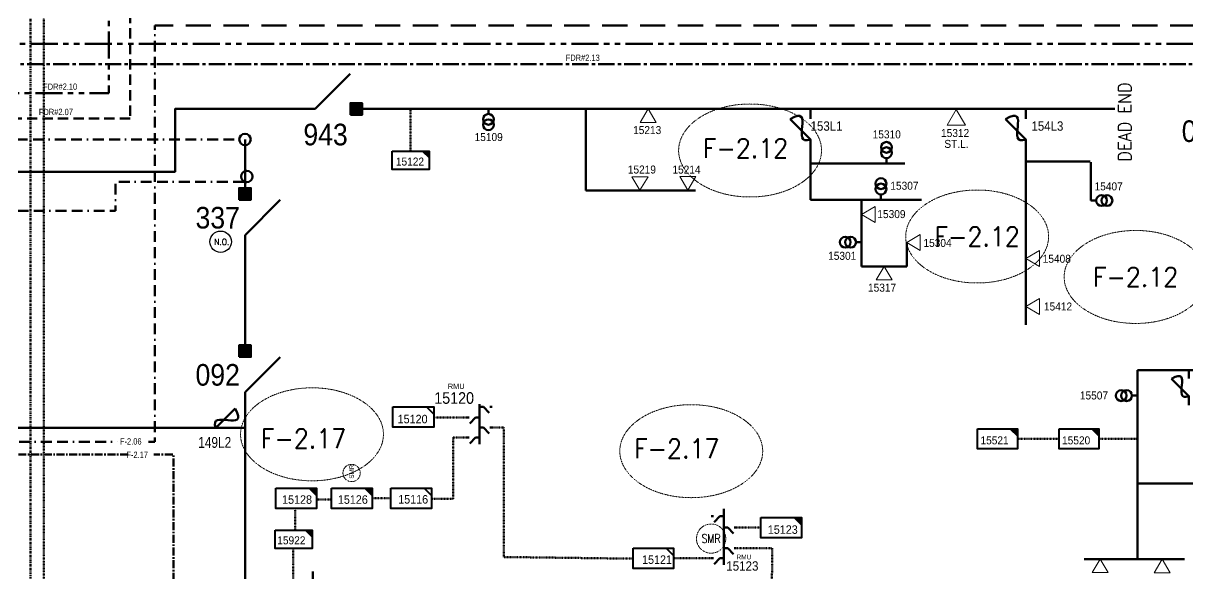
# Model space of a CAD drawing. Header units: metres. Extents: x 65984 to 144644, y -19036 to 23726.
# Drawn here: x 116979 to 117517, y 21253 to 21508 of the extents above; entities that cross this region are included whole.
import ezdxf
from ezdxf.enums import TextEntityAlignment as Align

# ---------------------------------------------------------------- set-up
doc = ezdxf.new("R2010")
doc.units = ezdxf.units.M
doc.header["$MEASUREMENT"] = 0
for name, pattern in [('( Border )', [1.75, 0.5, -0.25, 0.5, -0.25, 0, -0.25]), ('( Center )', [2, 1.25, -0.25, 0.25, -0.25]), ('( Phantom )', [2.5, 1.25, -0.25, 0.25, -0.25, 0.25, -0.25]), ('DGN Style 3', [0.013877, 0, -0.013877]), ('DGN Style 7', [2, 0.9, -0.4, 0.3, -0.4]), ('HIDDEN2', [2381.25, 1587.5, -793.75])]:
    doc.linetypes.add(name, pattern=pattern)
doc.layers.get('0').update_dxf_attribs({"color": 95, "lineweight": 40})
for name, color, linetype, lineweight in [('ABS', 7, 'Continuous', 40), ('ABS NUMBER', 112, 'Continuous', 30), ('d_eos', 111, 'Continuous', 40), ('d_eos no', 121, 'Continuous', 40), ('d_fco', 5, 'Continuous', 40), ('d_fco text', 95, 'Continuous', 40), ('d_oh branch', 94, 'Continuous', 40), ('d_switch', 95, 'Continuous', 40), ('d_tf', 1, 'Continuous', 40), ('d_tf no', 6, 'Continuous', 40), ('d_tf_200', 1, 'Continuous', 40), ('d_ug cable', 95, 'Continuous', 40), ('d_ug main line', 95, 'Continuous', 40), ('d_unit sub', 7, 'Continuous', 40), ('FDR  1  16', 234, 'Continuous', 40), ('fedr no', 95, 'Continuous', 40), ('Level 37', 7, 'Continuous', 0), ('O H MAIN FEEDER', 4, 'Continuous', 100), ('SW N O', 114, 'Continuous', 30)]:
    doc.layers.add(name, color=color, linetype=linetype, lineweight=lineweight)
doc.styles.add('NASKHF', font='naskhf.shx', dxfattribs={"height": 8})
doc.styles.add('Style-Arial', font='arial.ttf')
doc.styles.add('Style-msdefault', font='msdefault.shx')
doc.styles.add('Style-STANDARD', font='STANDARD.shx')

# ---------------------------------------------------------------- blocks, each defined once
blk = doc.blocks.new('TFU_8')
at = {"layer": 'd_tf_200', "color": 9, "linetype": 'Continuous', "lineweight": 53}
blk.add_line((0, 10), (0, 0), dxfattribs=at)
at = {"layer": 'd_tf_200', "color": 9, "linetype": 'Continuous', "lineweight": 53, "extrusion": (0, 0, -1)}
for centre in [(0, 30), (0, 20)]:
    blk.add_circle(centre, 10, dxfattribs=at)
blk = doc.blocks.new('TF_8')
at = {"color": 0, "linetype": 'ByBlock', "lineweight": -2}
blk.add_line((6.3, 4.95), (9.9, 1.35), dxfattribs=at)
blk.add_3dface([(-10.1, 4.95), (9.9, 4.95), (9.9, -5.05), (-10.1, -5.05)], dxfattribs=at)
blk = doc.blocks.new('exist.us-1000kva')
at = {"color": 0, "linetype": 'ByBlock', "lineweight": -2, "flags": 128}
blk.add_lwpolyline([(40, 12.9), (32.8, 20), (40, 20)], close=True, dxfattribs=at)
at = {"color": 0, "linetype": 'ByBlock', "lineweight": -2, "extrusion": (0, 0, -1)}
blk.add_solid([(-40, 12.9), (-32.8, 20), (-40, 20)], dxfattribs=at)
at = {"color": 0, "linetype": 'ByBlock', "lineweight": -2, "xscale": 2, "yscale": 2}
blk.add_blockref('TF_8', (20.2, 10.1), dxfattribs=at)
blk = doc.blocks.new('ABS2_1_1')
at = {"color": 0, "linetype": 'ByBlock', "lineweight": -2, "ltscale": 500}
for q in [(-29900, 43500), (0, 0)]:
    blk.add_line((0, 13600), q, dxfattribs=at)
at = {"color": 0, "linetype": 'ByBlock', "lineweight": -2, "ltscale": 500, "flags": 128}
for points in [[(5000, 43600), (-5000, 43600), (-5000, 53600), (5000, 53600)], [(3791, 49653), (3791, 49653), (3791, 49653)]]:
    blk.add_lwpolyline(points, close=True, dxfattribs=at)
at = {"color": 0, "linetype": 'ByBlock', "lineweight": -2, "ltscale": 500}
for points in [[(5000, 43600), (-5000, 43600), (5000, 53600), (-5000, 53600)], [(3791, 49653), (3791, 49653), (3791, 49653)]]:
    blk.add_solid(points, dxfattribs=at)
blk = doc.blocks.new('TFU_9')
at = {"layer": 'd_tf_200', "color": 1, "linetype": 'Continuous', "lineweight": 53}
blk.add_line((0, 10), (0, 0), dxfattribs=at)
for centre in [(0, 30), (0, 20)]:
    blk.add_circle(centre, 10, dxfattribs=at)
blk = doc.blocks.new('*U746')
at = {"layer": 'd_fco', "color": 1, "linetype": 'Continuous', "lineweight": 100}
blk.add_line((-4.6, 4.21), (-10.13, 4.21), dxfattribs=at)
at = {"layer": 'd_fco', "color": 1, "linetype": 'Continuous', "lineweight": 100, "flags": 128}
blk.add_lwpolyline([(13.02, 4.21), (7.07, 4.21), (-4.4, -7.26)], dxfattribs=at)
at = {"layer": 'd_fco', "color": 1, "linetype": 'Continuous', "lineweight": 100}
blk.add_open_spline([(-4.4, -7.26), (-13, 7.69), (11.58, -7.67), (7.07, 4.21)], degree=3, dxfattribs=at)
blk = doc.blocks.new('*U892')
at = {"layer": 'SW N O', "color": 3}
blk.add_circle((0, 0), 16.8, dxfattribs=at)
at = {"layer": 'SW N O', "color": 3, "style": 'Style-STANDARD'}
blk.add_text('N.O.', height=9.6, dxfattribs=at).set_placement((1.7, -0.2), align=Align.MIDDLE_CENTER)
blk = doc.blocks.new('FUSE01')
at = {"color": 0, "linetype": 'ByBlock', "lineweight": -2}
blk.add_line((0, -17.15), (0, -22.55), dxfattribs=at)
at = {"color": 0, "linetype": 'ByBlock', "lineweight": -2, "flags": 128}
blk.add_lwpolyline([(0, 0.05), (0, -5.75), (-11.2, -16.95)], dxfattribs=at)
at = {"color": 0, "linetype": 'ByBlock', "lineweight": -2}
blk.add_open_spline([(-11.2, -16.95), (3.4, -25.35), (-11.6, -1.35), (0, -5.75)], degree=3, dxfattribs=at)
blk = doc.blocks.new('TRA1_214')
at = {"layer": 'd_tf', "color": 9, "linetype": 'Continuous', "lineweight": 0, "ltscale": 0.000310284, "extrusion": (0, 0, -1), "flags": 128}
blk.add_lwpolyline([(-10, -17), (0, 0), (10, -17)], close=True, dxfattribs=at)
blk = doc.blocks.new('TRA1_213')
at = {"layer": 'd_tf', "color": 9, "linetype": 'Continuous', "lineweight": 0, "ltscale": 0.000310284, "xscale": 1.000046566207834, "yscale": 1.000046566207834, "zscale": 1.000046566207834, "rotation": 180}
blk.add_blockref('TRA1_214', (0, 0), dxfattribs=at)
blk = doc.blocks.new('TRA1_216')
at = {"layer": 'd_tf', "color": 9, "linetype": 'Continuous', "lineweight": 0, "ltscale": 0.00031041, "flags": 128}
blk.add_lwpolyline([(10, -17), (0, 0), (-10, -17)], close=True, dxfattribs=at)
blk = doc.blocks.new('TRA1_215')
at = {"layer": 'd_tf', "color": 9, "linetype": 'Continuous', "lineweight": 0, "ltscale": 0.00031041, "xscale": 1.000046566207833, "yscale": 1.000046566207833, "zscale": 1.000046566207833, "rotation": 180}
blk.add_blockref('TRA1_216', (0, 0), dxfattribs=at)
blk = doc.blocks.new('TRA1_224')
at = {"layer": 'd_tf', "color": 9, "linetype": 'Continuous', "lineweight": 0, "ltscale": 0.00031041, "extrusion": (0, 0, -1), "flags": 128}
blk.add_lwpolyline([(-10.1, -17), (-0.1, 0), (9.9, -17)], close=True, dxfattribs=at)
blk = doc.blocks.new('TRA1_223')
at = {"layer": 'd_tf', "color": 9, "linetype": 'Continuous', "lineweight": 0, "ltscale": 0.00031041, "xscale": 1.000046566207833, "yscale": 1.000046566207833, "zscale": 1.000046566207833, "rotation": 180}
blk.add_blockref('TRA1_224', (0, 0), dxfattribs=at)
blk = doc.blocks.new('TRA1_218')
at = {"layer": 'd_tf', "color": 1, "linetype": 'Continuous', "lineweight": 0, "ltscale": 0.00031041, "flags": 128}
blk.add_lwpolyline([(10, -17), (0, 0), (-10, -17)], close=True, dxfattribs=at)
blk = doc.blocks.new('TRA1_217')
at = {"layer": 'd_tf', "color": 1, "linetype": 'Continuous', "lineweight": 0, "ltscale": 0.00031041, "xscale": 1.000046566207833, "yscale": 1.000046566207833, "zscale": 1.000046566207833, "rotation": 180}
blk.add_blockref('TRA1_218', (0, 0), dxfattribs=at)

msp = doc.modelspace()

# ---------------------------------------------------------------- linework, layer by layer
at = {"layer": 'd_eos', "color": 2, "linetype": 'Continuous', "lineweight": 211, "ltscale": 0.396647}
for p, q in [((117189.86, 21331.82), (117189.86, 21313.35)), ((117189.86, 21330.62), (117191.69, 21330.62)), ((117191.69, 21330.61), (117194.36, 21327.86)), ((117194.61, 21330.62), (117195.72, 21330.62)), ((117185.1, 21325.68), (117183.99, 21325.68)), ((117188.03, 21325.68), (117185.36, 21322.93)), ((117189.86, 21325.68), (117188.03, 21325.68)), ((117189.86, 21321.07), (117191.69, 21321.07)), ((117191.69, 21321.07), (117194.36, 21318.32)), ((117194.61, 21321.07), (117195.72, 21321.07)), ((117185.11, 21316.46), (117183.99, 21316.46)), ((117188.03, 21316.45), (117185.36, 21313.7)), ((117189.86, 21316.46), (117188.03, 21316.46))]:
    msp.add_line(p, q, dxfattribs=at)
at = {"layer": 'd_eos', "color": 7, "linetype": 'Continuous', "lineweight": 211, "ltscale": 0.396647}
for p, q in [((117302.8, 21283.41), (117302.8, 21257.51)), ((117298.05, 21280.13), (117296.94, 21280.13)), ((117300.97, 21280.13), (117298.3, 21277.37)), ((117302.8, 21280.13), (117300.97, 21280.13)), ((117302.8, 21274.77), (117304.63, 21274.77)), ((117304.63, 21274.77), (117307.3, 21272.02)), ((117307.55, 21274.77), (117308.66, 21274.77)), ((117302.8, 21265.23), (117304.63, 21265.23)), ((117304.63, 21265.23), (117307.3, 21262.47)), ((117307.55, 21265.23), (117308.66, 21265.23)), ((117298.05, 21260.61), (117296.94, 21260.61)), ((117300.97, 21260.61), (117298.3, 21257.86)), ((117302.8, 21260.61), (117300.97, 21260.61))]:
    msp.add_line(p, q, dxfattribs=at)
at = {"layer": 'd_eos', "color": 7, "linetype": 'Continuous', "lineweight": 211, "ltscale": 0.444415}
msp.add_line((117112.77, 21223.48), (117112.77, 21254.51), dxfattribs=at)
at = {"layer": 'd_oh branch', "color": 9, "linetype": 'Continuous', "lineweight": 100}
for p, q in [((117238.99, 21430.75), (117238.99, 21468.39)), ((117442.37, 21368.5), (117442.37, 21454.34)), ((117342.81, 21426.43), (117342.81, 21452.5)), ((117386.45, 21443.16), (117342.81, 21443.16)), ((117472.15, 21444.07), (117442.14, 21444.07)), ((117472.38, 21426.04), (117472.38, 21443.71)), ((117238.99, 21430.75), (117289.68, 21430.75)), ((117394.23, 21426.43), (117342.81, 21426.43)), ((117366.38, 21395.61), (117366.38, 21426.43)), ((117387.3, 21395.61), (117387.3, 21406.57)), ((117387.3, 21395.61), (117366.38, 21395.61))]:
    msp.add_line(p, q, dxfattribs=at)
at = {"layer": 'd_oh branch', "color": 1, "linetype": 'Continuous', "lineweight": 100}
for p, q in [((117659.47, 21347.64), (117493.95, 21347.64)), ((117493.95, 21347.64), (117493.95, 21260.63)), ((117469.4, 21260.22), (117515.71, 21260.22))]:
    msp.add_line(p, q, dxfattribs=at)
at = {"layer": 'd_oh branch', "color": 171, "linetype": 'Continuous', "lineweight": 100}
msp.add_line((116728.43, 21320.86), (117081.47, 21320.86), dxfattribs=at)
at = {"layer": 'd_oh branch', "color": 1, "linetype": 'Continuous', "lineweight": 100, "flags": 128}
msp.add_lwpolyline([(117493.95, 21295.23), (117530.2, 21295.23), (117530.2, 21263.06)], dxfattribs=at)
at = {"layer": 'd_ug cable', "color": 9, "linetype": 'DGN Style 3', "lineweight": 100}
msp.add_line((117157.99, 21448.95), (117157.99, 21468.39), dxfattribs=at)
at = {"layer": 'd_ug cable', "color": 1, "linetype": 'DGN Style 3', "lineweight": 100}
for p, q in [((117457.73, 21315.87), (117438.49, 21315.87)), ((117493.95, 21315.87), (117476.19, 21315.87))]:
    msp.add_line(p, q, dxfattribs=at)
at = {"layer": 'd_ug cable', "color": 171, "linetype": 'DGN Style 3', "lineweight": 100}
for p, q in [((117115.11, 21287.78), (117121.52, 21287.78)), ((117148.91, 21288.37), (117140.03, 21288.37)), ((117104.73, 21283.83), (117104.73, 21273.62)), ((117308.66, 21274.77), (117319.87, 21274.77)), ((117103.72, 21265.29), (117103.52, 21072.98))]:
    msp.add_line(p, q, dxfattribs=at)
at = {"layer": 'd_ug cable', "color": 251, "linetype": 'DGN Style 3', "lineweight": 100, "flags": 128}
msp.add_lwpolyline([(116822.57, 20861.14), (116854.81, 20861.14), (116854.81, 20884.92), (116988.56, 20884.92), (116988.56, 22341.95), (125130.38, 22341.95), (125130.38, 21815.39), (125262.38, 21815.39)], dxfattribs=at)
at = {"layer": 'd_ug cable', "color": 9, "linetype": 'HIDDEN2', "lineweight": 158, "ltscale": 0.003}
msp.add_lwpolyline([(118110.74, 21741.67), (118110.74, 21750.34), (117598.02, 21750.34), (117598.02, 21519.97), (117028.33, 21519.97), (117028.33, 21463.98), (115614.73, 21463.98)], dxfattribs=at)
at = {"layer": 'd_ug cable', "color": 1, "linetype": '( Border )', "lineweight": 140, "ltscale": 10, "flags": 128}
for points in [[(117036.88, 21314.4), (117039.84, 21314.4), (117039.84, 21507.05)], [(115639.3, 21409.78), (115639.3, 21314.4), (117022.33, 21314.4)]]:
    msp.add_lwpolyline(points, dxfattribs=at)
at = {"layer": 'd_ug cable', "color": 9, "linetype": '( Border )', "lineweight": 140, "ltscale": 10, "flags": 128}
for points in [[(116568.56, 21439.35), (116568.56, 21454.3), (117081.47, 21454.3)], [(116519.16, 21439.35), (116519.16, 21421.32), (117021.67, 21421.32), (117021.67, 21434.73), (117081.56, 21434.73)]]:
    msp.add_lwpolyline(points, dxfattribs=at)
at = {"layer": 'd_ug cable', "color": 2, "linetype": 'DGN Style 3', "lineweight": 100, "flags": 128}
msp.add_lwpolyline([(117183.99, 21325.68), (117168.75, 21325.68)], dxfattribs=at)
at = {"layer": 'd_ug cable', "color": 171, "linetype": 'DGN Style 3', "lineweight": 100, "flags": 128}
for points in [[(117260.75, 21260.42), (117201.11, 21261.19), (117201.11, 21321.07), (117195.72, 21321.07)], [(117183.99, 21316.46), (117177.67, 21316.46), (117177.67, 21288.03), (117167.64, 21288.03)], [(117324.69, 21217.96), (117325.17, 21265.23), (117308.66, 21265.23)], [(117279.59, 21260.61), (117279.59, 21260.61), (117296.94, 21260.61)]]:
    msp.add_lwpolyline(points, dxfattribs=at)
at = {"layer": 'd_ug cable', "color": 1, "linetype": 'DGN Style 3', "lineweight": 13}
for centre, radius in [((117130.74, 21300.04), 4), ((117296.91, 21269.7), 6.76)]:
    msp.add_circle(centre, radius, dxfattribs=at)
at = {"layer": 'd_ug main line', "color": 191, "linetype": 'DGN Style 7', "lineweight": 140, "flags": 128}
msp.add_lwpolyline([(125136.56, 22351.77), (116982.25, 22351.77), (116982.25, 20302.89), (116982.25, 20302.89), (116982.25, 19904.76), (116245.06, 19904.76), (116245.06, 20043.28)], dxfattribs=at)
at = {"layer": 'd_ug main line', "color": 1, "linetype": 'HIDDEN2', "lineweight": 140, "ltscale": 0.00735}
msp.add_lwpolyline([(117936.82, 21717.61), (117848.88, 21717.61), (117848.88, 21658.52), (117608.28, 21658.52), (117608.28, 21507.05), (117039.84, 21507.05)], dxfattribs=at)
at = {"layer": 'd_ug main line', "color": 251, "linetype": '( Phantom )', "lineweight": 158, "ltscale": 10, "flags": 128}
msp.add_lwpolyline([(117877.68, 21565.78), (117877.68, 21498.56), (115614.73, 21498.56)], dxfattribs=at)
at = {"layer": 'd_ug main line', "color": 40, "linetype": '( Phantom )', "lineweight": 158, "ltscale": 10, "flags": 128}
msp.add_lwpolyline([(117018.53, 21529.21), (117018.53, 21475.64), (114080.14, 21475.64)], dxfattribs=at)
at = {"layer": 'd_ug main line', "color": 171, "linetype": '( Center )', "lineweight": 158, "ltscale": 2.94, "flags": 128}
for points in [[(117027.43, 21308.54), (116966.32, 21308.54)], [(117016.08, 21064.91), (117048.43, 21064.91), (117048.43, 21308.54), (117039.38, 21308.54)]]:
    msp.add_lwpolyline(points, dxfattribs=at)
at = {"layer": 'FDR  1  16', "color": 134, "linetype": '( Center )', "lineweight": 158, "ltscale": 6, "flags": 128}
msp.add_lwpolyline([(118008.26, 21489.06), (115614.73, 21489.06)], dxfattribs=at)
at = {"layer": 'fedr no', "color": 82, "linetype": 'DGN Style 3', "lineweight": 13, "true_color": 0x1dc70e}
for centre, major_axis in [((117314.92, 21449.18), (33.02, 0)), ((117419.88, 21409.41), (33.02, 0)), ((117493.12, 21390.7), (33.02, 0)), ((117112.44, 21317.93), (33.02, 0.01)), ((117287.73, 21310.13), (33.02, 0))]:
    msp.add_ellipse(centre, major_axis=major_axis, ratio=0.651175, dxfattribs=at)
at = {"layer": 'O H MAIN FEEDER', "color": 9, "lineweight": 211, "ltscale": 30}
for p, q in [((117106.8, 21468.39), (117081.47, 21468.39)), ((117483.51, 21468.39), (117134.73, 21468.39)), ((117081.47, 21454.3), (117081.47, 21430.68))]:
    msp.add_line(p, q, dxfattribs=at)
at = {"layer": 'O H MAIN FEEDER', "color": 171, "lineweight": 211, "ltscale": 30}
for p, q in [((117081.47, 21403.91), (117081.47, 21358.31)), ((117081.47, 21330.75), (117081.47, 21212.2))]:
    msp.add_line(p, q, dxfattribs=at)
at = {"layer": 'O H MAIN FEEDER', "color": 9, "lineweight": 211, "ltscale": 30, "flags": 128}
msp.add_lwpolyline([(116861.09, 21439.35), (117049.15, 21439.35), (117049.15, 21468.39), (117081.47, 21468.39)], dxfattribs=at)
at = {"layer": 'O H MAIN FEEDER', "color": 9, "lineweight": 211, "ltscale": 0.488306}
for centre in [(117081.47, 21454.3), (117082.28, 21437.17)]:
    msp.add_circle(centre, 2.66, dxfattribs=at)

# ---------------------------------------------------------------- block references
at = {"layer": 'ABS', "color": 7, "linetype": 'Continuous', "lineweight": 211, "ltscale": 0.812883, "xscale": 0.0005446322480400587, "zscale": 0.000360672857092237}
for p, yscale, rotation in [((117106.42, 21468.39), 0.0005446322480400587, 269.9999999999997), ((117081.47, 21402.63), -0.0005446322480400591, 180.0000000000002), ((117081.47, 21329.95), -0.0005446322480400591, 180.0000000000002)]:
    msp.add_blockref('ABS2_1_1', p, dxfattribs=dict(at, yscale=yscale, rotation=rotation))
at = {"layer": 'd_fco', "color": 9, "linetype": 'Continuous', "lineweight": 100, "xscale": 0.8364540426468796, "yscale": -0.8364540426468796, "zscale": 0.4182270213234398, "rotation": 359.9999999999999}
for p in [(117342.81, 21449.53), (117442.37, 21449.53)]:
    msp.add_blockref('FUSE01', p, dxfattribs=at)
at = {"layer": 'd_fco', "color": 1, "linetype": 'Continuous', "lineweight": 100, "xscale": 0.7, "yscale": 0.7, "zscale": 0.7, "rotation": 270.0000000006002}
msp.add_blockref('*U746', (117514.78, 21340.55), dxfattribs=at)
at = {"layer": 'd_fco', "color": 171, "linetype": 'Continuous', "lineweight": 100, "xscale": 0.8, "yscale": -0.8000000000000002, "zscale": 0.1205302691593963, "rotation": 270.0000849144932}
msp.add_blockref('FUSE01', (117063.36, 21320.86), dxfattribs=at)
at = {"layer": 'd_tf', "color": 9, "linetype": 'Continuous', "lineweight": 0, "ltscale": 0.00031041, "extrusion": (0, 0, -1), "rotation": 180}
for name, p, xscale, yscale, zscale in [('TRA1_215', (-117267.85, 21468.39), 0.37, 0.37, 0.37), ('TRA1_223', (-117410.26, 21468.14), 0.4267622666565712, 0.4267622666565712, 0.4267622666565712)]:
    msp.add_blockref(name, p, dxfattribs=dict(at, xscale=xscale, yscale=yscale, zscale=zscale))
at = {"layer": 'd_tf', "color": 9, "linetype": 'Continuous', "lineweight": 0, "ltscale": 0.00031041, "xscale": 0.37, "yscale": 0.37, "zscale": 0.37}
for p, rotation in [((117264.04, 21430.77), 359.9999999999999), ((117286.19, 21430.83), 359.9999999999999), ((117366.39, 21419.62), 269.9999999999999), ((117442.38, 21399.17), 269.9999999999999), ((117442.38, 21377.06), 269.9999999999999)]:
    msp.add_blockref('TRA1_215', p, dxfattribs=dict(at, rotation=rotation))
at = {"layer": 'd_tf', "color": 9, "linetype": 'Continuous', "lineweight": 0, "ltscale": 0.000310284, "extrusion": (0, 0, -1), "xscale": 0.37, "yscale": 0.37, "zscale": 0.37}
for p, rotation in [((-117387.3, 21406.57), 89.99999999999997), ((-117376.84, 21395.61), 179.9999999999999)]:
    msp.add_blockref('TRA1_213', p, dxfattribs=dict(at, rotation=rotation))
at = {"layer": 'd_tf', "color": 1, "linetype": 'Continuous', "lineweight": 0, "ltscale": 0.00031041, "xscale": 0.37, "yscale": 0.37, "zscale": 0.37, "rotation": 180}
for p in [(117476.74, 21260.26), (117505.38, 21260.21)]:
    msp.add_blockref('TRA1_217', p, dxfattribs=at)
at = {"layer": 'd_tf_200', "color": 9, "linetype": 'Continuous', "lineweight": 53, "xscale": 0.25, "yscale": 0.25, "zscale": 0.25}
for p, rotation in [((117194.01, 21468.59), 179.9999999999998), ((117377.95, 21443.15), 359.9999999999999), ((117375.41, 21426.35), 359.9999999999999), ((117472.38, 21426.04), 269.9999999999999), ((117366.38, 21406.78), 89.99999999999993)]:
    msp.add_blockref('TFU_8', p, dxfattribs=dict(at, rotation=rotation))
at = {"layer": 'd_tf_200', "color": 1, "linetype": 'Continuous', "lineweight": 53, "extrusion": (0, 0, -1), "xscale": 0.25, "yscale": 0.25, "zscale": 0.25, "rotation": 270.0000000000001}
msp.add_blockref('TFU_9', (-117493.95, 21335.81), dxfattribs=at)
at = {"layer": 'd_unit sub', "color": 9, "linetype": 'Continuous', "lineweight": 40, "xscale": 0.4267622666565712, "yscale": 0.4267622666565712, "zscale": 0.4267622666565712, "rotation": 359.9999999999999}
msp.add_blockref('exist.us-1000kva', (117149.45, 21440.41), dxfattribs=at)
at = {"layer": 'd_unit sub', "color": 171, "linetype": 'Continuous', "lineweight": 40, "zscale": 0.4694384933222284, "rotation": 359.9999999999999}
for name, p, xscale, yscale in [('TF_8', (117159.36, 21325.98), 0.9484102348588198, 0.9484102348588198), ('exist.us-1000kva', (117095.73, 21283.67), 0.4694384933222284, 0.4694384933222284), ('exist.us-1000kva', (117121.52, 21283.67), 0.4694384933222284, 0.4694384933222284), ('TF_8', (117158.4, 21288.41), 0.9388769866444568, 0.9388769866444568), ('exist.us-1000kva', (117319.87, 21270.08), 0.4694384933222284, 0.4694384933222284), ('TF_8', (117270.29, 21260.66), 0.9388769866444568, 0.9388769866444568)]:
    msp.add_blockref(name, p, dxfattribs=dict(at, xscale=xscale, yscale=yscale))
at = {"layer": 'd_unit sub', "color": 1, "linetype": 'Continuous', "lineweight": 40, "xscale": 0.461466906046669, "yscale": 0.461466906046669, "zscale": 0.4267622666565712, "rotation": 359.9999999999999}
for p in [(117420.03, 21311.25), (117457.73, 21311.25)]:
    msp.add_blockref('exist.us-1000kva', p, dxfattribs=at)
at = {"layer": 'd_unit sub', "color": 5, "linetype": 'Continuous', "lineweight": 40, "xscale": 0.4267622666565712, "yscale": 0.4267622666565712, "zscale": 0.4267622666565712, "rotation": 359.9999999999999}
msp.add_blockref('exist.us-1000kva', (117095.48, 21265.11), dxfattribs=at)
at = {"layer": 'SW N O', "color": 3, "xscale": 0.2950694635422144, "yscale": 0.2950694635422144, "zscale": 0.2950694635422144}
msp.add_blockref('*U892', (117070.21, 21406.97), dxfattribs=at)

# ---------------------------------------------------------------- texts
at = {"layer": 'ABS NUMBER', "color": 7, "lineweight": 140, "style": 'Style-Arial', "width": 0.88}
for s, p in [('943', (117108.45, 21461.56)), ('079', (117514.43, 21463.12)), ('337', (117058.6, 21423.1)), ('092', (117058.6, 21350.43))]:
    msp.add_text(s, height=10, dxfattribs=at).set_placement(p, align=Align.TOP_LEFT)
at = {"layer": 'd_eos no', "color": 2, "linetype": 'Continuous', "lineweight": 140, "style": 'Style-Arial', "width": 0.88}
msp.add_text('15120', height=5.373, dxfattribs=at).set_placement((117168.96, 21337.41), align=Align.TOP_LEFT)
at = {"layer": 'd_eos no', "color": 7, "linetype": 'Continuous', "lineweight": 140, "style": 'Style-Arial', "width": 0.88}
msp.add_text('15123', height=4.352, dxfattribs=at).set_placement((117303.91, 21259.21), align=Align.TOP_LEFT)
at = {"layer": 'd_fco text', "color": 171, "linetype": 'Continuous', "lineweight": 80, "style": 'Style-msdefault', "width": 0.82}
msp.add_text('149L2', height=5, rotation=0.0338, dxfattribs=at).set_placement((117059.85, 21316.67), align=Align.TOP_LEFT)
at = {"layer": 'd_fco text', "color": 9, "linetype": 'Continuous', "lineweight": 80, "char_height": 4.3253, "attachment_point": 3, "rotation": 360, "style": 'NASKHF'}
for s, insert in [('\\Fmsdefault;\\H1x;\\W0.916667;153L1', (117357.64, 21462.65)), ('\\Fmsdefault;\\H1x;\\W0.916667;154L3', (117459.72, 21462.65))]:
    msp.add_mtext(s, dxfattribs=dict(at, insert=insert))
at = {"layer": 'd_switch', "color": 7, "linetype": 'Continuous', "lineweight": 13, "style": 'Style-msdefault', "width": 0.857143}
for s, p in [('FDR#2.13', (117229.69, 21493.54)), ('FDR#2.10', (116988.16, 21480.16)), ('FDR#2.07', (116986.19, 21468.46))]:
    msp.add_text(s, height=2.92, dxfattribs=at).set_placement(p, align=Align.TOP_LEFT)
at = {"layer": 'd_switch', "color": 1, "linetype": 'Continuous', "lineweight": 30, "style": 'Style-msdefault', "width": 0.857143}
msp.add_text('F-2.06', height=2.92, dxfattribs=at).set_placement((117023.67, 21316.09), align=Align.TOP_LEFT)
at = {"layer": 'd_switch', "color": 171, "linetype": 'Continuous', "lineweight": 30, "style": 'Style-msdefault', "width": 0.857143}
msp.add_text('F-2.17', height=2.92, dxfattribs=at).set_placement((117026.64, 21309.93), align=Align.TOP_LEFT)
at = {"layer": 'd_tf no', "color": 9, "linetype": 'DGN Style 3', "lineweight": 40, "style": 'Style-msdefault', "width": 0.945946}
for s, p in [('15213', (117260.85, 21460.47)), ('15310', (117371.58, 21458.48)), ('15312', (117403.19, 21459.11)), ('15109', (117187.59, 21457.24)), ('ST.L.', (117404.72, 21454.08)), ('15122', (117151.21, 21445.91)), ('15219', (117258.4, 21442.23)), ('15214', (117279.02, 21442.19)), ('15307', (117379.75, 21434.73)), ('15407', (117474.15, 21434.44)), ('15309', (117373.75, 21421.62)), ('15304', (117395.06, 21408.27)), ('15301', (117351, 21402.32)), ('15408', (117450.18, 21400.96)), ('15317', (117369.43, 21387.6)), ('15412', (117450.75, 21378.89))]:
    msp.add_text(s, height=3.7, dxfattribs=at).set_placement(p, align=Align.TOP_LEFT)
at = {"layer": 'd_tf no', "color": 1, "linetype": 'DGN Style 3', "lineweight": 40, "style": 'Style-msdefault', "width": 0.945946}
for s, p in [('15507', (117467.36, 21337.75)), ('15521', (117421.42, 21316.98)), ('15520', (117459.12, 21316.98))]:
    msp.add_text(s, height=3.7, dxfattribs=at).set_placement(p, align=Align.TOP_LEFT)
at = {"layer": 'd_tf no', "color": 171, "linetype": 'DGN Style 3', "lineweight": 40, "style": 'Style-msdefault', "width": 0.945946}
for s, p in [('15120', (117152.02, 21326.95)), ('15128', (117098.6, 21289.73)), ('15126', (117124.39, 21289.73)), ('15116', (117152.27, 21289.83)), ('15123', (117323.11, 21275.84)), ('15121', (117264.99, 21261.95))]:
    msp.add_text(s, height=3.934, dxfattribs=at).set_placement(p, align=Align.TOP_LEFT)
at = {"layer": 'd_tf no', "color": 5, "linetype": 'DGN Style 3', "lineweight": 40, "style": 'Style-msdefault', "width": 0.945946}
msp.add_text('15922', height=3.7, dxfattribs=at).set_placement((117096.39, 21270.75), align=Align.TOP_LEFT)
at = {"layer": 'd_tf no', "color": 2, "lineweight": 13, "insert": (117129.72, 21297.41), "char_height": 2.0698, "attachment_point": 1, "rotation": 90, "style": 'NASKHF'}
msp.add_mtext('\\Fmsdefault;\\H1x;\\W0.925;SMR\\P', dxfattribs=at)
at = {"layer": 'fedr no', "color": 6, "linetype": 'Continuous', "lineweight": 40, "insert": (117488.13, 21462.44), "char_height": 5.977, "attachment_point": 5, "rotation": 90, "style": 'Style-STANDARD'}
msp.add_mtext('DEAD END', dxfattribs=at)
at = {"layer": 'fedr no', "color": 6, "linetype": 'Continuous', "lineweight": 40, "char_height": 8.852, "attachment_point": 5, "style": 'Style-STANDARD'}
for s, insert in [('F-2.12', (117312.83, 21450.22)), ('F-2.12', (117419.88, 21409.41)), ('F-2.12', (117493.12, 21390.7)), ('F-2.17', (117108.51, 21315.99)), ('F-2.17', (117281.02, 21311.34))]:
    msp.add_mtext(s, dxfattribs=dict(at, insert=insert))
at = {"layer": 'Level 37', "color": 2, "linetype": 'Continuous', "lineweight": 100, "style": 'Style-msdefault', "width": 0.86}
msp.add_text('RMU', height=2.481, rotation=0.0004, dxfattribs=at).set_placement((117182.98, 21341.38), align=Align.TOP_RIGHT)
at = {"layer": 'Level 37', "color": 2, "linetype": 'Continuous', "lineweight": 13, "style": 'Style-STANDARD', "width": 0.854701}
msp.add_text('SMR', height=4.044, dxfattribs=at).set_placement((117296.91, 21269.7), align=Align.MIDDLE_CENTER)
at = {"layer": 'Level 37', "color": 7, "linetype": 'Continuous', "lineweight": 100, "style": 'Style-msdefault', "width": 0.86}
msp.add_text('RMU', height=2.197, rotation=0.0004, dxfattribs=at).set_placement((117315.51, 21262.31), align=Align.TOP_RIGHT)

doc.saveas('drawing.dxf')
